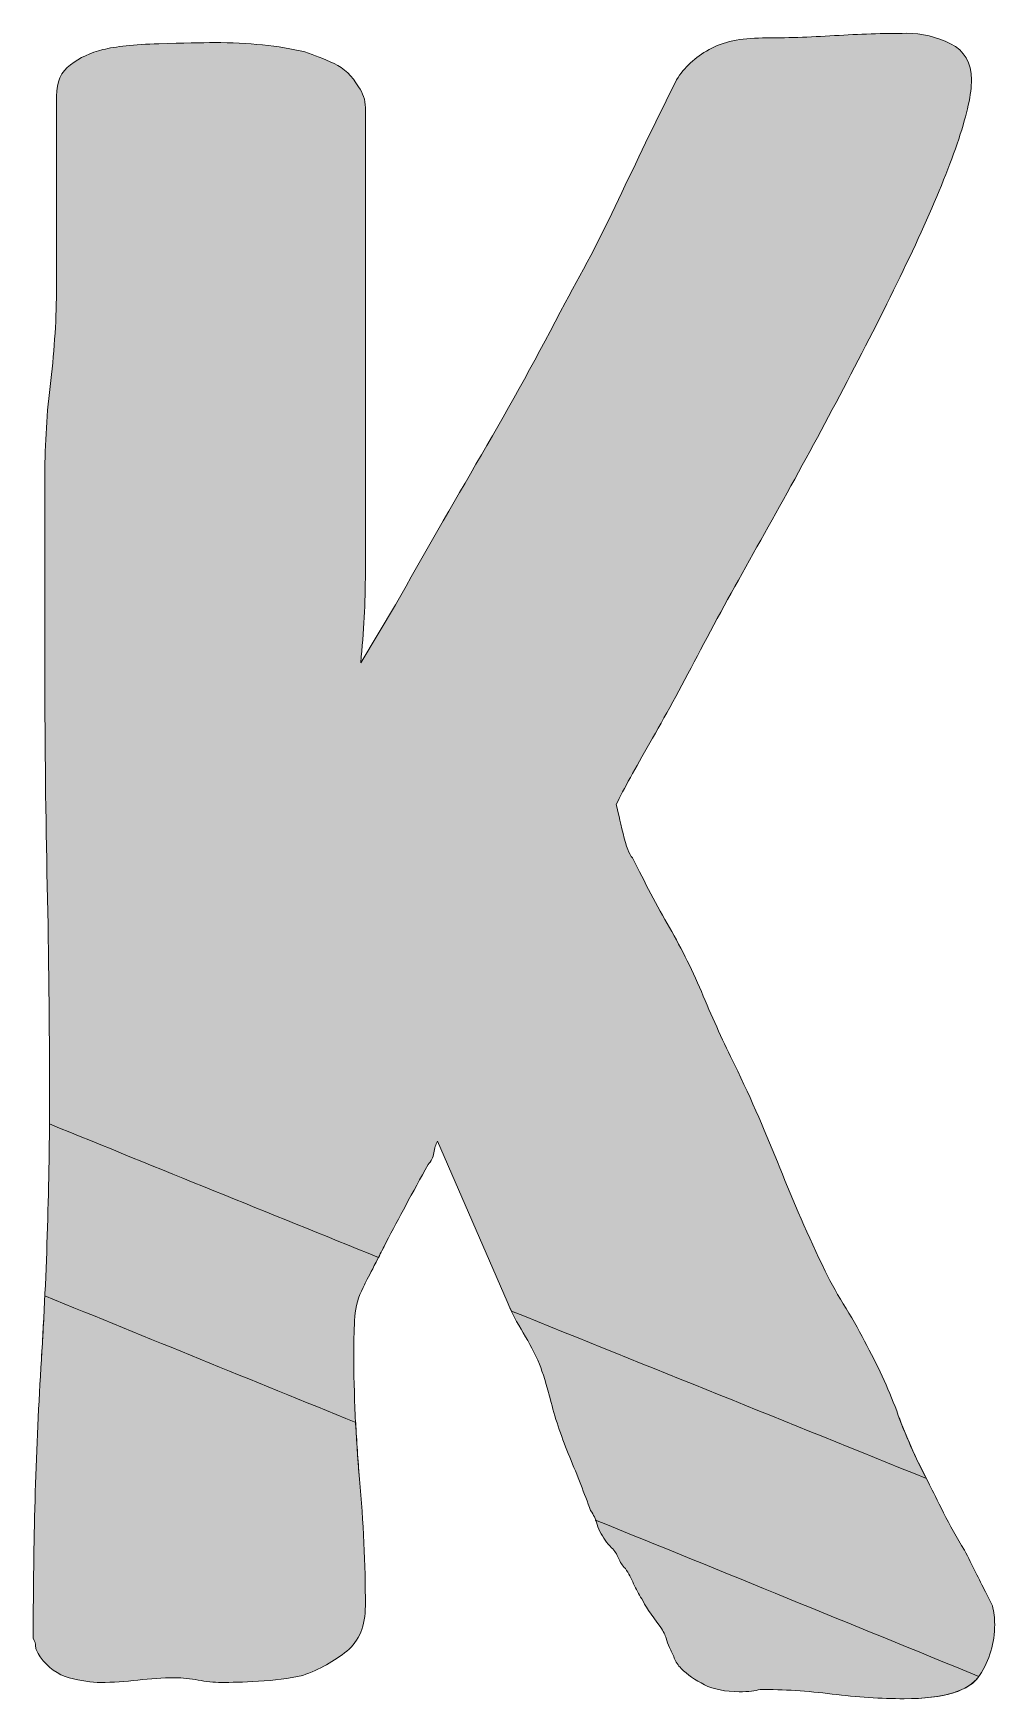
# Model space of a CAD drawing. Header units: inches. Extents: x 94 to 986, y -1000 to -80.
# Drawn here: x 821.7 to 981.5, y -356.4 to -79.7 of the extents above; entities that cross this region are included whole.
import ezdxf

# ---------------------------------------------------------------- set-up
doc = ezdxf.new("R2010")
doc.units = ezdxf.units.IN
doc.header["$MEASUREMENT"] = 0
doc.layers.add('Layer 1', color=7, linetype='Continuous')

# ---------------------------------------------------------------- blocks, each defined once
blk = doc.blocks.new('block 3')
at = {"layer": 'Layer 1', "true_color": 0x1f9d48}
h = blk.add_hatch(color=114, dxfattribs=at)
h.dxf.hatch_style = 2
edge = h.paths.add_edge_path()
edge.add_spline(control_points=[(918.58, -207.79), (918.83, -208.82), (919.21, -210.43), (919.73, -212.61), (920.25, -214.8), (920.76, -216.15), (921.28, -216.67), (922.3, -218.73), (923.33, -220.72), (924.36, -222.65), (925.39, -224.58), (926.42, -226.45), (927.45, -228.24), (929.51, -231.85), (931.37, -235.64), (933.05, -239.63), (934.72, -243.62), (936.46, -247.41), (938.26, -251.01), (941.09, -256.93), (943.59, -262.66), (945.78, -268.19), (947.97, -273.72), (950.47, -279.44), (953.31, -285.36), (954.33, -287.42), (955.49, -289.48), (956.78, -291.53), (958.07, -293.6), (959.22, -295.65), (960.25, -297.71), (962.31, -301.57), (964.05, -305.43), (965.46, -309.29), (966.88, -313.15), (968.61, -317), (970.67, -320.86), (971.19, -321.89), (971.96, -323.44), (972.99, -325.49), (974.02, -327.56), (975.17, -329.61), (976.46, -331.67), (977.75, -334.24), (978.9, -336.56), (979.94, -338.61), (979.94, -338.61), (981.09, -340.93), (981.09, -340.93), (981.35, -341.96), (981.48, -342.99), (981.48, -344.02), (981.48, -347.11), (980.64, -349.94), (978.97, -352.51), (977.3, -355.08), (973.12, -356.37), (966.43, -356.37), (962.57, -356.37), (958.58, -356.11), (954.47, -355.6), (950.35, -355.08), (946.36, -354.82), (942.5, -354.82), (941.73, -355.08), (940.57, -355.21), (939.03, -355.21), (936.71, -355.21), (934.78, -354.82), (933.24, -354.05), (931.7, -353.28), (930.41, -352.38), (929.38, -351.35), (928.86, -350.84), (928.48, -350.26), (928.23, -349.61), (927.97, -348.97), (927.7, -348.4), (927.45, -347.88), (927.19, -347.36), (927, -346.85), (926.87, -346.33), (926.74, -345.82), (926.42, -345.18), (925.91, -344.4), (924.36, -342.35), (923.33, -340.8), (922.82, -339.77), (922.3, -339), (921.86, -338.17), (921.47, -337.26), (921.09, -336.37), (920.63, -335.53), (920.12, -334.76), (919.6, -334.24), (919.21, -333.66), (918.96, -333.02), (918.7, -332.38), (918.32, -331.8), (917.81, -331.28), (917.03, -330.51), (916.39, -329.61), (915.88, -328.58), (915.62, -328.07), (915.42, -327.56), (915.3, -327.04), (915.16, -326.52), (914.84, -325.88), (914.33, -325.11), (913.3, -322.28), (912.14, -319.32), (910.86, -316.23), (909.57, -313.15), (908.54, -310.12), (907.77, -307.16), (907, -304.21), (906.35, -302.09), (905.84, -300.8), (905.07, -299), (904.17, -297.26), (903.14, -295.59), (902.11, -293.92), (901.21, -292.18), (900.44, -290.38), (900.44, -290.38), (888.86, -263.75), (888.86, -263.75), (888.6, -264.27), (888.41, -264.91), (888.28, -265.68), (888.15, -266.45), (887.83, -267.09), (887.32, -267.61), (884.74, -272.24), (882.43, -276.55), (880.37, -280.53), (878.31, -284.53), (877.03, -287.04), (876.51, -288.06), (875.74, -289.6), (875.29, -291.21), (875.16, -292.88), (875.03, -294.56), (874.97, -296.55), (874.97, -298.87), (874.97, -305.81), (875.29, -312.83), (875.93, -319.9), (876.57, -326.98), (876.9, -333.98), (876.9, -340.93), (876.9, -344.28), (875.87, -346.79), (873.81, -348.46), (871.75, -350.13), (869.31, -351.48), (866.48, -352.51), (864.16, -353.03), (861.71, -353.35), (859.15, -353.47), (856.57, -353.61), (854.51, -353.67), (852.97, -353.67), (851.68, -353.67), (850.4, -353.54), (849.11, -353.28), (847.82, -353.03), (846.54, -352.89), (845.25, -352.89), (843.19, -352.89), (841.13, -353.03), (839.08, -353.28), (837.02, -353.54), (834.96, -353.67), (832.9, -353.67), (831.36, -353.67), (829.62, -353.41), (827.69, -352.89), (825.77, -352.38), (824.15, -351.22), (822.87, -349.42), (822.35, -348.65), (822.1, -348.07), (822.1, -347.68), (822.1, -347.3), (821.96, -346.85), (821.71, -346.33), (821.71, -346.33), (821.71, -344.02), (821.71, -344.02), (821.71, -329.35), (822.16, -314.69), (823.06, -300.02), (823.96, -285.36), (824.41, -270.69), (824.41, -256.03), (824.41, -244.45), (824.28, -232.87), (824.03, -221.3), (823.77, -209.72), (823.64, -198.14), (823.64, -186.57), (823.64, -186.57), (823.64, -152.99), (823.64, -152.99), (823.64, -147.85), (823.96, -142.64), (824.61, -137.36), (825.24, -132.09), (825.57, -126.88), (825.57, -121.73), (825.57, -121.73), (825.57, -93.17), (825.57, -93.17), (825.57, -93.17), (825.57, -90.09), (825.57, -90.09), (825.57, -87.77), (826.34, -86.03), (827.89, -84.88), (829.43, -83.72), (831.23, -82.89), (833.29, -82.37), (835.35, -81.86), (838.43, -81.54), (842.55, -81.4), (846.66, -81.28), (849.75, -81.21), (851.81, -81.21), (857.47, -81.21), (862.49, -81.73), (866.86, -82.75), (868.41, -83.27), (870.01, -83.91), (871.69, -84.68), (873.36, -85.46), (874.71, -86.75), (875.74, -88.54), (876.51, -89.57), (876.9, -90.73), (876.9, -92.02), (876.9, -92.02), (876.9, -94.72), (876.9, -94.72), (876.9, -94.72), (876.9, -169.2), (876.9, -169.2), (876.9, -171.77), (876.83, -174.28), (876.7, -176.72), (876.57, -179.17), (876.38, -181.68), (876.13, -184.25), (876.13, -184.25), (881.91, -174.6), (881.91, -174.6), (886.55, -166.37), (891.3, -158.07), (896.19, -149.71), (901.08, -141.35), (905.71, -132.92), (910.09, -124.43), (913.43, -118.52), (916.58, -112.41), (919.54, -106.1), (922.49, -99.8), (925.52, -93.56), (928.61, -87.39), (929.89, -85.33), (931.7, -83.66), (934.01, -82.37), (936.33, -81.08), (939.28, -80.44), (942.89, -80.44), (946.75, -80.44), (950.73, -80.31), (954.85, -80.05), (958.96, -79.8), (962.96, -79.67), (966.82, -79.67), (969.38, -79.67), (971.83, -80.25), (974.15, -81.4), (976.46, -82.56), (977.62, -84.56), (977.62, -87.39), (977.62, -89.7), (976.91, -92.98), (975.5, -97.23), (974.08, -101.47), (972.15, -106.3), (969.71, -111.7), (967.26, -117.1), (964.43, -122.96), (961.22, -129.26), (958, -135.56), (954.72, -141.8), (951.38, -147.97), (948.03, -154.15), (944.69, -160.2), (941.34, -166.11), (938, -172.03), (934.91, -177.69), (932.08, -183.09), (929.25, -188.49), (926.61, -193.32), (924.17, -197.56), (921.72, -201.81), (919.86, -205.22), (918.58, -207.79)], knot_values=[0, 0, 0, 0, 1, 1, 1, 2, 2, 2, 3, 3, 3, 4, 4, 4, 5, 5, 5, 6, 6, 6, 7, 7, 7, 8, 8, 8, 9, 9, 9, 10, 10, 10, 11, 11, 11, 12, 12, 12, 13, 13, 13, 14, 14, 14, 15, 15, 15, 16, 16, 16, 17, 17, 17, 18, 18, 18, 19, 19, 19, 20, 20, 20, 21, 21, 21, 22, 22, 22, 23, 23, 23, 24, 24, 24, 25, 25, 25, 26, 26, 26, 27, 27, 27, 28, 28, 28, 29, 29, 29, 30, 30, 30, 31, 31, 31, 32, 32, 32, 33, 33, 33, 34, 34, 34, 35, 35, 35, 36, 36, 36, 37, 37, 37, 38, 38, 38, 39, 39, 39, 40, 40, 40, 41, 41, 41, 42, 42, 42, 43, 43, 43, 44, 44, 44, 45, 45, 45, 46, 46, 46, 47, 47, 47, 48, 48, 48, 49, 49, 49, 50, 50, 50, 51, 51, 51, 52, 52, 52, 53, 53, 53, 54, 54, 54, 55, 55, 55, 56, 56, 56, 57, 57, 57, 58, 58, 58, 59, 59, 59, 60, 60, 60, 61, 61, 61, 62, 62, 62, 63, 63, 63, 64, 64, 64, 65, 65, 65, 66, 66, 66, 67, 67, 67, 68, 68, 68, 69, 69, 69, 70, 70, 70, 71, 71, 71, 72, 72, 72, 73, 73, 73, 74, 74, 74, 75, 75, 75, 76, 76, 76, 77, 77, 77, 78, 78, 78, 79, 79, 79, 80, 80, 80, 81, 81, 81, 82, 82, 82, 83, 83, 83, 84, 84, 84, 85, 85, 85, 86, 86, 86, 87, 87, 87, 88, 88, 88, 89, 89, 89, 90, 90, 90, 91, 91, 91, 92, 92, 92, 93, 93, 93, 94, 94, 94, 95, 95, 95, 96, 96, 96, 97, 97, 97, 98, 98, 98, 99, 99, 99, 100, 100, 100, 101, 101, 101, 102, 102, 102, 103, 103, 103, 103], degree=3, periodic=1)
at = {"layer": 'Layer 1', "lineweight": 0}
blk.add_open_spline([(918.58, -207.79), (918.83, -208.82), (919.21, -210.43), (919.73, -212.61), (920.25, -214.8), (920.76, -216.15), (921.28, -216.67), (922.3, -218.73), (923.33, -220.72), (924.36, -222.65), (925.39, -224.58), (926.42, -226.45), (927.45, -228.24), (929.51, -231.85), (931.37, -235.64), (933.05, -239.63), (934.72, -243.62), (936.46, -247.41), (938.26, -251.01), (941.09, -256.93), (943.59, -262.66), (945.78, -268.19), (947.97, -273.72), (950.47, -279.44), (953.31, -285.36), (954.33, -287.42), (955.49, -289.48), (956.78, -291.53), (958.07, -293.6), (959.22, -295.65), (960.25, -297.71), (962.31, -301.57), (964.05, -305.43), (965.46, -309.29), (966.88, -313.15), (968.61, -317), (970.67, -320.86), (971.19, -321.89), (971.96, -323.44), (972.99, -325.49), (974.02, -327.56), (975.17, -329.61), (976.46, -331.67), (977.75, -334.24), (978.9, -336.56), (979.94, -338.61), (979.94, -338.61), (981.09, -340.93), (981.09, -340.93), (981.35, -341.96), (981.48, -342.99), (981.48, -344.02), (981.48, -347.11), (980.64, -349.94), (978.97, -352.51), (977.3, -355.08), (973.12, -356.37), (966.43, -356.37), (962.57, -356.37), (958.58, -356.11), (954.47, -355.6), (950.35, -355.08), (946.36, -354.82), (942.5, -354.82), (941.73, -355.08), (940.57, -355.21), (939.03, -355.21), (936.71, -355.21), (934.78, -354.82), (933.24, -354.05), (931.7, -353.28), (930.41, -352.38), (929.38, -351.35), (928.86, -350.84), (928.48, -350.26), (928.23, -349.61), (927.97, -348.97), (927.7, -348.4), (927.45, -347.88), (927.19, -347.36), (927, -346.85), (926.87, -346.33), (926.74, -345.82), (926.42, -345.18), (925.91, -344.4), (924.36, -342.35), (923.33, -340.8), (922.82, -339.77), (922.3, -339), (921.86, -338.17), (921.47, -337.26), (921.09, -336.37), (920.63, -335.53), (920.12, -334.76), (919.6, -334.24), (919.21, -333.66), (918.96, -333.02), (918.7, -332.38), (918.32, -331.8), (917.81, -331.28), (917.03, -330.51), (916.39, -329.61), (915.88, -328.58), (915.62, -328.07), (915.42, -327.56), (915.3, -327.04), (915.16, -326.52), (914.84, -325.88), (914.33, -325.11), (913.3, -322.28), (912.14, -319.32), (910.86, -316.23), (909.57, -313.15), (908.54, -310.12), (907.77, -307.16), (907, -304.21), (906.35, -302.09), (905.84, -300.8), (905.07, -299), (904.17, -297.26), (903.14, -295.59), (902.11, -293.92), (901.21, -292.18), (900.44, -290.38), (900.44, -290.38), (888.86, -263.75), (888.86, -263.75), (888.6, -264.27), (888.41, -264.91), (888.28, -265.68), (888.15, -266.45), (887.83, -267.09), (887.32, -267.61), (884.74, -272.24), (882.43, -276.55), (880.37, -280.53), (878.31, -284.53), (877.03, -287.04), (876.51, -288.06), (875.74, -289.6), (875.29, -291.21), (875.16, -292.88), (875.03, -294.56), (874.97, -296.55), (874.97, -298.87), (874.97, -305.81), (875.29, -312.83), (875.93, -319.9), (876.57, -326.98), (876.9, -333.98), (876.9, -340.93), (876.9, -344.28), (875.87, -346.79), (873.81, -348.46), (871.75, -350.13), (869.31, -351.48), (866.48, -352.51), (864.16, -353.03), (861.71, -353.35), (859.15, -353.47), (856.57, -353.61), (854.51, -353.67), (852.97, -353.67), (851.68, -353.67), (850.4, -353.54), (849.11, -353.28), (847.82, -353.03), (846.54, -352.89), (845.25, -352.89), (843.19, -352.89), (841.13, -353.03), (839.08, -353.28), (837.02, -353.54), (834.96, -353.67), (832.9, -353.67), (831.36, -353.67), (829.62, -353.41), (827.69, -352.89), (825.77, -352.38), (824.15, -351.22), (822.87, -349.42), (822.35, -348.65), (822.1, -348.07), (822.1, -347.68), (822.1, -347.3), (821.96, -346.85), (821.71, -346.33), (821.71, -346.33), (821.71, -344.02), (821.71, -344.02), (821.71, -329.35), (822.16, -314.69), (823.06, -300.02), (823.96, -285.36), (824.41, -270.69), (824.41, -256.03), (824.41, -244.45), (824.28, -232.87), (824.03, -221.3), (823.77, -209.72), (823.64, -198.14), (823.64, -186.57), (823.64, -186.57), (823.64, -152.99), (823.64, -152.99), (823.64, -147.85), (823.96, -142.64), (824.61, -137.36), (825.24, -132.09), (825.57, -126.88), (825.57, -121.73), (825.57, -121.73), (825.57, -93.17), (825.57, -93.17), (825.57, -93.17), (825.57, -90.09), (825.57, -90.09), (825.57, -87.77), (826.34, -86.03), (827.89, -84.88), (829.43, -83.72), (831.23, -82.89), (833.29, -82.37), (835.35, -81.86), (838.43, -81.54), (842.55, -81.4), (846.66, -81.28), (849.75, -81.21), (851.81, -81.21), (857.47, -81.21), (862.49, -81.73), (866.86, -82.75), (868.41, -83.27), (870.01, -83.91), (871.69, -84.68), (873.36, -85.46), (874.71, -86.75), (875.74, -88.54), (876.51, -89.57), (876.9, -90.73), (876.9, -92.02), (876.9, -92.02), (876.9, -94.72), (876.9, -94.72), (876.9, -94.72), (876.9, -169.2), (876.9, -169.2), (876.9, -171.77), (876.83, -174.28), (876.7, -176.72), (876.57, -179.17), (876.38, -181.68), (876.13, -184.25), (876.13, -184.25), (881.91, -174.6), (881.91, -174.6), (886.55, -166.37), (891.3, -158.07), (896.19, -149.71), (901.08, -141.35), (905.71, -132.92), (910.09, -124.43), (913.43, -118.52), (916.58, -112.41), (919.54, -106.1), (922.49, -99.8), (925.52, -93.56), (928.61, -87.39), (929.89, -85.33), (931.7, -83.66), (934.01, -82.37), (936.33, -81.08), (939.28, -80.44), (942.89, -80.44), (946.75, -80.44), (950.73, -80.31), (954.85, -80.05), (958.96, -79.8), (962.96, -79.67), (966.82, -79.67), (969.38, -79.67), (971.83, -80.25), (974.15, -81.4), (976.46, -82.56), (977.62, -84.56), (977.62, -87.39), (977.62, -89.7), (976.91, -92.98), (975.5, -97.23), (974.08, -101.47), (972.15, -106.3), (969.71, -111.7), (967.26, -117.1), (964.43, -122.96), (961.22, -129.26), (958, -135.56), (954.72, -141.8), (951.38, -147.97), (948.03, -154.15), (944.69, -160.2), (941.34, -166.11), (938, -172.03), (934.91, -177.69), (932.08, -183.09), (929.25, -188.49), (926.61, -193.32), (924.17, -197.56), (921.72, -201.81), (919.86, -205.22), (918.58, -207.79)], degree=3, knots=[0, 0, 0, 0, 1, 1, 1, 2, 2, 2, 3, 3, 3, 4, 4, 4, 5, 5, 5, 6, 6, 6, 7, 7, 7, 8, 8, 8, 9, 9, 9, 10, 10, 10, 11, 11, 11, 12, 12, 12, 13, 13, 13, 14, 14, 14, 15, 15, 15, 16, 16, 16, 17, 17, 17, 18, 18, 18, 19, 19, 19, 20, 20, 20, 21, 21, 21, 22, 22, 22, 23, 23, 23, 24, 24, 24, 25, 25, 25, 26, 26, 26, 27, 27, 27, 28, 28, 28, 29, 29, 29, 30, 30, 30, 31, 31, 31, 32, 32, 32, 33, 33, 33, 34, 34, 34, 35, 35, 35, 36, 36, 36, 37, 37, 37, 38, 38, 38, 39, 39, 39, 40, 40, 40, 41, 41, 41, 42, 42, 42, 43, 43, 43, 44, 44, 44, 45, 45, 45, 46, 46, 46, 47, 47, 47, 48, 48, 48, 49, 49, 49, 50, 50, 50, 51, 51, 51, 52, 52, 52, 53, 53, 53, 54, 54, 54, 55, 55, 55, 56, 56, 56, 57, 57, 57, 58, 58, 58, 59, 59, 59, 60, 60, 60, 61, 61, 61, 62, 62, 62, 63, 63, 63, 64, 64, 64, 65, 65, 65, 66, 66, 66, 67, 67, 67, 68, 68, 68, 69, 69, 69, 70, 70, 70, 71, 71, 71, 72, 72, 72, 73, 73, 73, 74, 74, 74, 75, 75, 75, 76, 76, 76, 77, 77, 77, 78, 78, 78, 79, 79, 79, 80, 80, 80, 81, 81, 81, 82, 82, 82, 83, 83, 83, 84, 84, 84, 85, 85, 85, 86, 86, 86, 87, 87, 87, 88, 88, 88, 89, 89, 89, 90, 90, 90, 91, 91, 91, 92, 92, 92, 93, 93, 93, 94, 94, 94, 95, 95, 95, 96, 96, 96, 97, 97, 97, 98, 98, 98, 99, 99, 99, 100, 100, 100, 101, 101, 101, 102, 102, 102, 103, 103, 103, 103], dxfattribs=at)
blk = doc.blocks.new('block 4')
at = {"layer": 'Layer 1', "true_color": 0xfccf0c}
h = blk.add_hatch(color=40, dxfattribs=at)
h.dxf.hatch_style = 2
edge = h.paths.add_edge_path()
edge.add_spline(control_points=[(824.41, -256.03), (824.41, -257.64), (824.39, -259.25), (824.38, -260.86), (842.59, -268.29), (860.83, -275.69), (879.07, -283.05), (879.47, -282.29), (879.89, -281.46), (880.37, -280.53), (882.43, -276.55), (884.74, -272.24), (887.32, -267.61), (887.83, -267.09), (888.15, -266.45), (888.28, -265.68), (888.41, -264.91), (888.6, -264.27), (888.86, -263.75), (888.86, -263.75), (900.44, -290.38), (900.44, -290.38), (900.67, -290.92), (900.94, -291.44), (901.19, -291.97), (924.18, -301.23), (947.17, -310.49), (970.14, -319.78), (968.33, -316.28), (966.74, -312.78), (965.46, -309.29), (964.05, -305.43), (962.31, -301.57), (960.25, -297.71), (959.22, -295.65), (958.07, -293.6), (956.78, -291.53), (955.49, -289.48), (954.33, -287.42), (953.31, -285.36), (950.47, -279.44), (947.97, -273.72), (945.78, -268.19), (943.59, -262.66), (941.09, -256.93), (938.26, -251.01), (936.46, -247.41), (934.72, -243.62), (933.05, -239.63), (931.37, -235.64), (929.51, -231.85), (927.45, -228.24), (926.42, -226.45), (925.39, -224.58), (924.36, -222.65), (923.33, -220.72), (922.3, -218.73), (921.28, -216.67), (920.76, -216.15), (920.25, -214.8), (919.73, -212.61), (919.21, -210.43), (918.83, -208.82), (918.58, -207.79), (919.86, -205.22), (921.72, -201.81), (924.17, -197.56), (926.61, -193.32), (929.25, -188.49), (932.08, -183.09), (934.91, -177.69), (938, -172.03), (941.34, -166.11), (944.69, -160.2), (948.03, -154.15), (951.38, -147.97), (954.72, -141.8), (958, -135.56), (961.22, -129.26), (964.43, -122.96), (967.26, -117.1), (969.71, -111.7), (972.15, -106.3), (974.08, -101.47), (975.5, -97.23), (976.91, -92.98), (977.62, -89.7), (977.62, -87.39), (977.62, -84.56), (976.46, -82.56), (974.15, -81.4), (971.83, -80.25), (969.38, -79.67), (966.82, -79.67), (962.96, -79.67), (958.96, -79.8), (954.85, -80.05), (950.73, -80.31), (946.75, -80.44), (942.89, -80.44), (939.28, -80.44), (936.33, -81.08), (934.01, -82.37), (931.7, -83.66), (929.89, -85.33), (928.61, -87.39), (925.52, -93.56), (922.49, -99.8), (919.54, -106.1), (916.58, -112.41), (913.43, -118.52), (910.09, -124.43), (905.71, -132.92), (901.08, -141.35), (896.19, -149.71), (891.3, -158.07), (886.55, -166.37), (881.91, -174.6), (881.91, -174.6), (876.13, -184.25), (876.13, -184.25), (876.38, -181.68), (876.57, -179.17), (876.7, -176.72), (876.83, -174.28), (876.9, -171.77), (876.9, -169.2), (876.9, -169.2), (876.9, -92.02), (876.9, -92.02), (876.9, -90.73), (876.51, -89.57), (875.74, -88.54), (874.71, -86.75), (873.36, -85.46), (871.69, -84.68), (870.01, -83.91), (868.41, -83.27), (866.86, -82.75), (862.49, -81.73), (857.47, -81.21), (851.81, -81.21), (849.75, -81.21), (846.66, -81.28), (842.55, -81.4), (838.43, -81.54), (835.35, -81.86), (833.29, -82.37), (831.23, -82.89), (829.43, -83.72), (827.89, -84.88), (826.34, -86.03), (825.57, -87.77), (825.57, -90.09), (825.57, -90.09), (825.57, -121.73), (825.57, -121.73), (825.57, -126.88), (825.24, -132.09), (824.61, -137.36), (823.96, -142.64), (823.64, -147.85), (823.64, -152.99), (823.64, -152.99), (823.64, -186.57), (823.64, -186.57), (823.64, -198.14), (823.77, -209.72), (824.03, -221.3), (824.28, -232.87), (824.41, -244.45), (824.41, -256.03)], knot_values=[0, 0, 0, 0, 1, 1, 1, 2, 2, 2, 3, 3, 3, 4, 4, 4, 5, 5, 5, 6, 6, 6, 7, 7, 7, 8, 8, 8, 9, 9, 9, 10, 10, 10, 11, 11, 11, 12, 12, 12, 13, 13, 13, 14, 14, 14, 15, 15, 15, 16, 16, 16, 17, 17, 17, 18, 18, 18, 19, 19, 19, 20, 20, 20, 21, 21, 21, 22, 22, 22, 23, 23, 23, 24, 24, 24, 25, 25, 25, 26, 26, 26, 27, 27, 27, 28, 28, 28, 29, 29, 29, 30, 30, 30, 31, 31, 31, 32, 32, 32, 33, 33, 33, 34, 34, 34, 35, 35, 35, 36, 36, 36, 37, 37, 37, 38, 38, 38, 39, 39, 39, 40, 40, 40, 41, 41, 41, 42, 42, 42, 43, 43, 43, 44, 44, 44, 45, 45, 45, 46, 46, 46, 47, 47, 47, 48, 48, 48, 49, 49, 49, 50, 50, 50, 51, 51, 51, 52, 52, 52, 53, 53, 53, 54, 54, 54, 55, 55, 55, 56, 56, 56, 57, 57, 57, 57], degree=3, periodic=1)
h = blk.add_hatch(color=40, dxfattribs=at)
h.dxf.hatch_style = 2
edge = h.paths.add_edge_path()
edge.add_spline(control_points=[(875.29, -310.47), (858.06, -303.47), (840.84, -296.46), (823.63, -289.43), (823.47, -292.96), (823.28, -296.49), (823.06, -300.02), (822.16, -314.69), (821.71, -329.35), (821.71, -344.02), (821.71, -344.02), (821.71, -346.33), (821.71, -346.33), (821.96, -346.85), (822.1, -347.3), (822.1, -347.68), (822.1, -348.07), (822.35, -348.65), (822.87, -349.42), (824.15, -351.22), (825.77, -352.38), (827.69, -352.89), (829.62, -353.41), (831.36, -353.67), (832.9, -353.67), (834.96, -353.67), (837.02, -353.54), (839.08, -353.28), (841.13, -353.03), (843.19, -352.89), (845.25, -352.89), (846.54, -352.89), (847.82, -353.03), (849.11, -353.28), (850.4, -353.54), (851.68, -353.67), (852.97, -353.67), (854.51, -353.67), (856.57, -353.61), (859.15, -353.47), (861.71, -353.35), (864.16, -353.03), (866.48, -352.51), (869.31, -351.48), (871.75, -350.13), (873.81, -348.46), (875.87, -346.79), (876.9, -344.28), (876.9, -340.93), (876.9, -333.98), (876.57, -326.98), (875.93, -319.9), (875.64, -316.74), (875.45, -313.61), (875.29, -310.47)], knot_values=[0, 0, 0, 0, 1, 1, 1, 2, 2, 2, 3, 3, 3, 4, 4, 4, 5, 5, 5, 6, 6, 6, 7, 7, 7, 8, 8, 8, 9, 9, 9, 10, 10, 10, 11, 11, 11, 12, 12, 12, 13, 13, 13, 14, 14, 14, 15, 15, 15, 16, 16, 16, 17, 17, 17, 18, 18, 18, 18], degree=3, periodic=1)
h = blk.add_hatch(color=40, dxfattribs=at)
h.dxf.hatch_style = 2
edge = h.paths.add_edge_path()
edge.add_spline(control_points=[(915.16, -326.69), (915.2, -326.8), (915.27, -326.93), (915.3, -327.04), (915.42, -327.56), (915.62, -328.07), (915.88, -328.58), (916.39, -329.61), (917.03, -330.51), (917.81, -331.28), (918.32, -331.8), (918.7, -332.38), (918.96, -333.02), (919.21, -333.66), (919.6, -334.24), (920.12, -334.76), (920.63, -335.53), (921.09, -336.37), (921.47, -337.26), (921.86, -338.17), (922.3, -339), (922.82, -339.77), (923.33, -340.8), (924.36, -342.35), (925.91, -344.4), (926.42, -345.18), (926.74, -345.82), (926.87, -346.33), (927, -346.85), (927.19, -347.36), (927.45, -347.88), (927.7, -348.4), (927.97, -348.97), (928.23, -349.61), (928.48, -350.26), (928.86, -350.84), (929.38, -351.35), (930.41, -352.38), (931.7, -353.28), (933.24, -354.05), (934.78, -354.82), (936.71, -355.21), (939.03, -355.21), (940.57, -355.21), (941.73, -355.08), (942.5, -354.82), (946.36, -354.82), (950.35, -355.08), (954.47, -355.6), (958.58, -356.11), (962.57, -356.37), (966.43, -356.37), (972.98, -356.37), (977.11, -355.13), (978.85, -352.66), (957.63, -343.98), (936.4, -335.33), (915.16, -326.69)], knot_values=[0, 0, 0, 0, 1, 1, 1, 2, 2, 2, 3, 3, 3, 4, 4, 4, 5, 5, 5, 6, 6, 6, 7, 7, 7, 8, 8, 8, 9, 9, 9, 10, 10, 10, 11, 11, 11, 12, 12, 12, 13, 13, 13, 14, 14, 14, 15, 15, 15, 16, 16, 16, 17, 17, 17, 18, 18, 18, 19, 19, 19, 19], degree=3, periodic=1)
at = {"layer": 'Layer 1', "lineweight": 0}
for points, knots in [([(824.41, -256.03), (824.41, -257.64), (824.39, -259.25), (824.38, -260.86), (842.59, -268.29), (860.83, -275.69), (879.07, -283.05), (879.47, -282.29), (879.89, -281.46), (880.37, -280.53), (882.43, -276.55), (884.74, -272.24), (887.32, -267.61), (887.83, -267.09), (888.15, -266.45), (888.28, -265.68), (888.41, -264.91), (888.6, -264.27), (888.86, -263.75), (888.86, -263.75), (900.44, -290.38), (900.44, -290.38), (900.67, -290.92), (900.94, -291.44), (901.19, -291.97), (924.18, -301.23), (947.17, -310.49), (970.14, -319.78), (968.33, -316.28), (966.74, -312.78), (965.46, -309.29), (964.05, -305.43), (962.31, -301.57), (960.25, -297.71), (959.22, -295.65), (958.07, -293.6), (956.78, -291.53), (955.49, -289.48), (954.33, -287.42), (953.31, -285.36), (950.47, -279.44), (947.97, -273.72), (945.78, -268.19), (943.59, -262.66), (941.09, -256.93), (938.26, -251.01), (936.46, -247.41), (934.72, -243.62), (933.05, -239.63), (931.37, -235.64), (929.51, -231.85), (927.45, -228.24), (926.42, -226.45), (925.39, -224.58), (924.36, -222.65), (923.33, -220.72), (922.3, -218.73), (921.28, -216.67), (920.76, -216.15), (920.25, -214.8), (919.73, -212.61), (919.21, -210.43), (918.83, -208.82), (918.58, -207.79), (919.86, -205.22), (921.72, -201.81), (924.17, -197.56), (926.61, -193.32), (929.25, -188.49), (932.08, -183.09), (934.91, -177.69), (938, -172.03), (941.34, -166.11), (944.69, -160.2), (948.03, -154.15), (951.38, -147.97), (954.72, -141.8), (958, -135.56), (961.22, -129.26), (964.43, -122.96), (967.26, -117.1), (969.71, -111.7), (972.15, -106.3), (974.08, -101.47), (975.5, -97.23), (976.91, -92.98), (977.62, -89.7), (977.62, -87.39), (977.62, -84.56), (976.46, -82.56), (974.15, -81.4), (971.83, -80.25), (969.38, -79.67), (966.82, -79.67), (962.96, -79.67), (958.96, -79.8), (954.85, -80.05), (950.73, -80.31), (946.75, -80.44), (942.89, -80.44), (939.28, -80.44), (936.33, -81.08), (934.01, -82.37), (931.7, -83.66), (929.89, -85.33), (928.61, -87.39), (925.52, -93.56), (922.49, -99.8), (919.54, -106.1), (916.58, -112.41), (913.43, -118.52), (910.09, -124.43), (905.71, -132.92), (901.08, -141.35), (896.19, -149.71), (891.3, -158.07), (886.55, -166.37), (881.91, -174.6), (881.91, -174.6), (876.13, -184.25), (876.13, -184.25), (876.38, -181.68), (876.57, -179.17), (876.7, -176.72), (876.83, -174.28), (876.9, -171.77), (876.9, -169.2), (876.9, -169.2), (876.9, -92.02), (876.9, -92.02), (876.9, -90.73), (876.51, -89.57), (875.74, -88.54), (874.71, -86.75), (873.36, -85.46), (871.69, -84.68), (870.01, -83.91), (868.41, -83.27), (866.86, -82.75), (862.49, -81.73), (857.47, -81.21), (851.81, -81.21), (849.75, -81.21), (846.66, -81.28), (842.55, -81.4), (838.43, -81.54), (835.35, -81.86), (833.29, -82.37), (831.23, -82.89), (829.43, -83.72), (827.89, -84.88), (826.34, -86.03), (825.57, -87.77), (825.57, -90.09), (825.57, -90.09), (825.57, -121.73), (825.57, -121.73), (825.57, -126.88), (825.24, -132.09), (824.61, -137.36), (823.96, -142.64), (823.64, -147.85), (823.64, -152.99), (823.64, -152.99), (823.64, -186.57), (823.64, -186.57), (823.64, -198.14), (823.77, -209.72), (824.03, -221.3), (824.28, -232.87), (824.41, -244.45), (824.41, -256.03)], [0, 0, 0, 0, 1, 1, 1, 2, 2, 2, 3, 3, 3, 4, 4, 4, 5, 5, 5, 6, 6, 6, 7, 7, 7, 8, 8, 8, 9, 9, 9, 10, 10, 10, 11, 11, 11, 12, 12, 12, 13, 13, 13, 14, 14, 14, 15, 15, 15, 16, 16, 16, 17, 17, 17, 18, 18, 18, 19, 19, 19, 20, 20, 20, 21, 21, 21, 22, 22, 22, 23, 23, 23, 24, 24, 24, 25, 25, 25, 26, 26, 26, 27, 27, 27, 28, 28, 28, 29, 29, 29, 30, 30, 30, 31, 31, 31, 32, 32, 32, 33, 33, 33, 34, 34, 34, 35, 35, 35, 36, 36, 36, 37, 37, 37, 38, 38, 38, 39, 39, 39, 40, 40, 40, 41, 41, 41, 42, 42, 42, 43, 43, 43, 44, 44, 44, 45, 45, 45, 46, 46, 46, 47, 47, 47, 48, 48, 48, 49, 49, 49, 50, 50, 50, 51, 51, 51, 52, 52, 52, 53, 53, 53, 54, 54, 54, 55, 55, 55, 56, 56, 56, 57, 57, 57, 57]), ([(875.29, -310.47), (858.06, -303.47), (840.84, -296.46), (823.63, -289.43), (823.47, -292.96), (823.28, -296.49), (823.06, -300.02), (822.16, -314.69), (821.71, -329.35), (821.71, -344.02), (821.71, -344.02), (821.71, -346.33), (821.71, -346.33), (821.96, -346.85), (822.1, -347.3), (822.1, -347.68), (822.1, -348.07), (822.35, -348.65), (822.87, -349.42), (824.15, -351.22), (825.77, -352.38), (827.69, -352.89), (829.62, -353.41), (831.36, -353.67), (832.9, -353.67), (834.96, -353.67), (837.02, -353.54), (839.08, -353.28), (841.13, -353.03), (843.19, -352.89), (845.25, -352.89), (846.54, -352.89), (847.82, -353.03), (849.11, -353.28), (850.4, -353.54), (851.68, -353.67), (852.97, -353.67), (854.51, -353.67), (856.57, -353.61), (859.15, -353.47), (861.71, -353.35), (864.16, -353.03), (866.48, -352.51), (869.31, -351.48), (871.75, -350.13), (873.81, -348.46), (875.87, -346.79), (876.9, -344.28), (876.9, -340.93), (876.9, -333.98), (876.57, -326.98), (875.93, -319.9), (875.64, -316.74), (875.45, -313.61), (875.29, -310.47)], [0, 0, 0, 0, 1, 1, 1, 2, 2, 2, 3, 3, 3, 4, 4, 4, 5, 5, 5, 6, 6, 6, 7, 7, 7, 8, 8, 8, 9, 9, 9, 10, 10, 10, 11, 11, 11, 12, 12, 12, 13, 13, 13, 14, 14, 14, 15, 15, 15, 16, 16, 16, 17, 17, 17, 18, 18, 18, 18]), ([(915.16, -326.69), (915.2, -326.8), (915.27, -326.93), (915.3, -327.04), (915.42, -327.56), (915.62, -328.07), (915.88, -328.58), (916.39, -329.61), (917.03, -330.51), (917.81, -331.28), (918.32, -331.8), (918.7, -332.38), (918.96, -333.02), (919.21, -333.66), (919.6, -334.24), (920.12, -334.76), (920.63, -335.53), (921.09, -336.37), (921.47, -337.26), (921.86, -338.17), (922.3, -339), (922.82, -339.77), (923.33, -340.8), (924.36, -342.35), (925.91, -344.4), (926.42, -345.18), (926.74, -345.82), (926.87, -346.33), (927, -346.85), (927.19, -347.36), (927.45, -347.88), (927.7, -348.4), (927.97, -348.97), (928.23, -349.61), (928.48, -350.26), (928.86, -350.84), (929.38, -351.35), (930.41, -352.38), (931.7, -353.28), (933.24, -354.05), (934.78, -354.82), (936.71, -355.21), (939.03, -355.21), (940.57, -355.21), (941.73, -355.08), (942.5, -354.82), (946.36, -354.82), (950.35, -355.08), (954.47, -355.6), (958.58, -356.11), (962.57, -356.37), (966.43, -356.37), (972.98, -356.37), (977.11, -355.13), (978.85, -352.66), (957.63, -343.98), (936.4, -335.33), (915.16, -326.69)], [0, 0, 0, 0, 1, 1, 1, 2, 2, 2, 3, 3, 3, 4, 4, 4, 5, 5, 5, 6, 6, 6, 7, 7, 7, 8, 8, 8, 9, 9, 9, 10, 10, 10, 11, 11, 11, 12, 12, 12, 13, 13, 13, 14, 14, 14, 15, 15, 15, 16, 16, 16, 17, 17, 17, 18, 18, 18, 19, 19, 19, 19])]:
    blk.add_open_spline(points, degree=3, knots=knots, dxfattribs=at)
blk = doc.blocks.new('block 2')
at = {"layer": 'Layer 1'}
for name in ['block 3', 'block 4']:
    blk.add_blockref(name, (0, 0), dxfattribs=at)

msp = doc.modelspace()

# ---------------------------------------------------------------- block references
at = {"layer": 'Layer 1'}
msp.add_blockref('block 2', (0, 0), dxfattribs=at)

doc.saveas('drawing.dxf')
